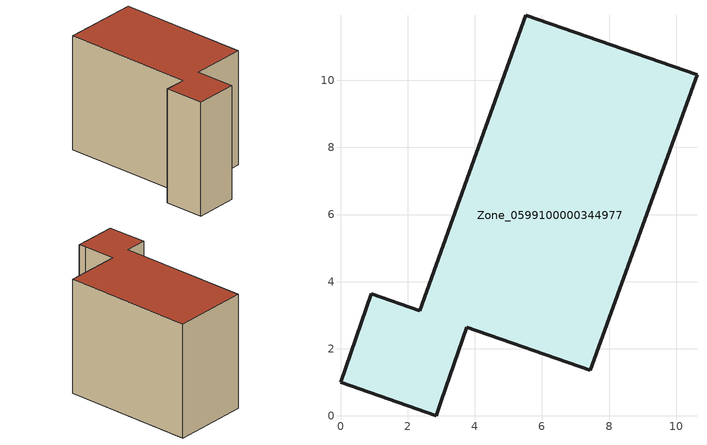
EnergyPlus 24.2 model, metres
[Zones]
Zone_0599100000344977
 floor ground (C_G): 0,1 0.92,3.64 2.36,3.13 5.52,11.94 10.62,10.16 7.44,1.36 3.77,2.64 3.01,0.46 2.85,0 z0
 wall outside (C_F): 0.92,3.64 0,1 2.85,0 3.01,0.46 3.77,2.64 7.44,1.36 10.62,10.16 5.52,11.94 2.36,3.13 0.92,3.64 z0:8.17
 roof outside (C_R): 3.01,0.46 3.77,2.64 7.44,1.36 10.62,10.16 5.52,11.94 2.36,3.13 0.92,3.64 0,1 2.85,0 z8.17
[BUILDING]
Pand.0599100000344977: North Axis=0; Terrain=City; Loads Convergence Tolerance Value=0.04; Temperature Convergence Tolerance Value=0.4; Solar Distribution=FullExterior; Maximum Number of Warmup Days=25; Minimum Number of Warmup Days=1
[Site:Location]
Rotterdam.The.Hague.AP_ZH_NLD Design_Conditions: Latitude=51.96; Longitude=4.45; Time Zone=1; Elevation=-4.5
[SITE:GROUNDTEMPERATURE:BUILDINGSURFACE]
18, 18, 18, 18, 18, 18, 18, 18, 18, 18, 18, 18
[MATERIAL] Thermal Absorptance=0.9; Solar Absorptance=0.7; Visible Absorptance=0.7
Name | Roughness | Thickness | Conductivity | Density | Specific Heat
G.TI.1992-2005 | MediumSmooth | 0.15 | 0.06 | 540 | 1210
F.TI.1992-2005 | Rough | 0.3 | 0.12 | 1920 | 840
R.TI.1992-2005 | MediumRough | 0.2 | 0.08 | 1500 | 1000
[CONSTRUCTION]
C_G: G.TI.1992-2005
C_F: F.TI.1992-2005
C_R: R.TI.1992-2005
[ZONE]
Zone_0599100000344977: Type=1; Multiplier=1; Ceiling Height=Autocalculate; Volume=Autocalculate; Floor Area=autocalculate; Part of Total Floor Area=Yes
[ZONEINFILTRATION:DESIGNFLOWRATE]
Infil_Zone_0599100000344977: Zone or ZoneList or Space or SpaceList=Zone_0599100000344977; Schedule=AlwaysOn; Design Flow Rate Calculation Method=Flow/Area; Flow Rate per Floor Area=0.0015; Constant Term Coefficient=1; Temperature Term Coefficient=0; Velocity Term Coefficient=0; Velocity Squared Term Coefficient=0
[HVACTEMPLATE:ZONE:IDEALLOADSAIRSYSTEM]
Zone_0599100000344977: Maximum Heating Supply Air Temperature=50; Minimum Cooling Supply Air Temperature=13; Maximum Heating Supply Air Humidity Ratio=0.0156; Minimum Cooling Supply Air Humidity Ratio=0.0077; Heating Limit=NoLimit; Cooling Limit=NoLimit; Dehumidification Control Type=ConstantSensibleHeatRatio; Cooling Sensible Heat Ratio=0.7; Dehumidification Setpoint=60; Humidification Control Type=None; Humidification Setpoint=30; Outdoor Air Method=None; Outdoor Air Flow Rate per Person=0.00944; Outdoor Air Flow Rate per Zone Floor Area=0; Outdoor Air Flow Rate per Zone=0; Demand Controlled Ventilation Type=None; Outdoor Air Economizer Type=NoEconomizer; Heat Recovery Type=None; Sensible Heat Recovery Effectiveness=0.7; Latent Heat Recovery Effectiveness=0.65
[ZONECONTROL:THERMOSTAT]
ThermostatControl_Zone_0599100000344977: Zone or ZoneList=Zone_0599100000344977; Control Type Schedule=DualSetpointControlType; Control 1=Thermostat_Zone_0599100000344977; Temperature Difference Between Cutout And Setpoint=0
[THERMOSTATSETPOINT:DUALSETPOINT]
Thermostat_Zone_0599100000344977: Heating Setpoint Temperature Schedule=HeatingSetpoint_Zone_0599100000344977; Cooling Setpoint Temperature Schedule=CoolingSetpoint_Zone_0599100000344977
[SCHEDULE:COMPACT]
HeatingSetpoint_Zone_0599100000344977: Through: 12/31, For: AllDays, Until: 24:00, 21
CoolingSetpoint_Zone_0599100000344977: Through: 12/31, For: AllDays, Until: 24:00, 24
DualSetpointControlType: Through: 12/31, For: AllDays, Until: 24:00, 4
AlwaysOn: Through: 12/31, For: AllDays, Until: 24:00, 1
